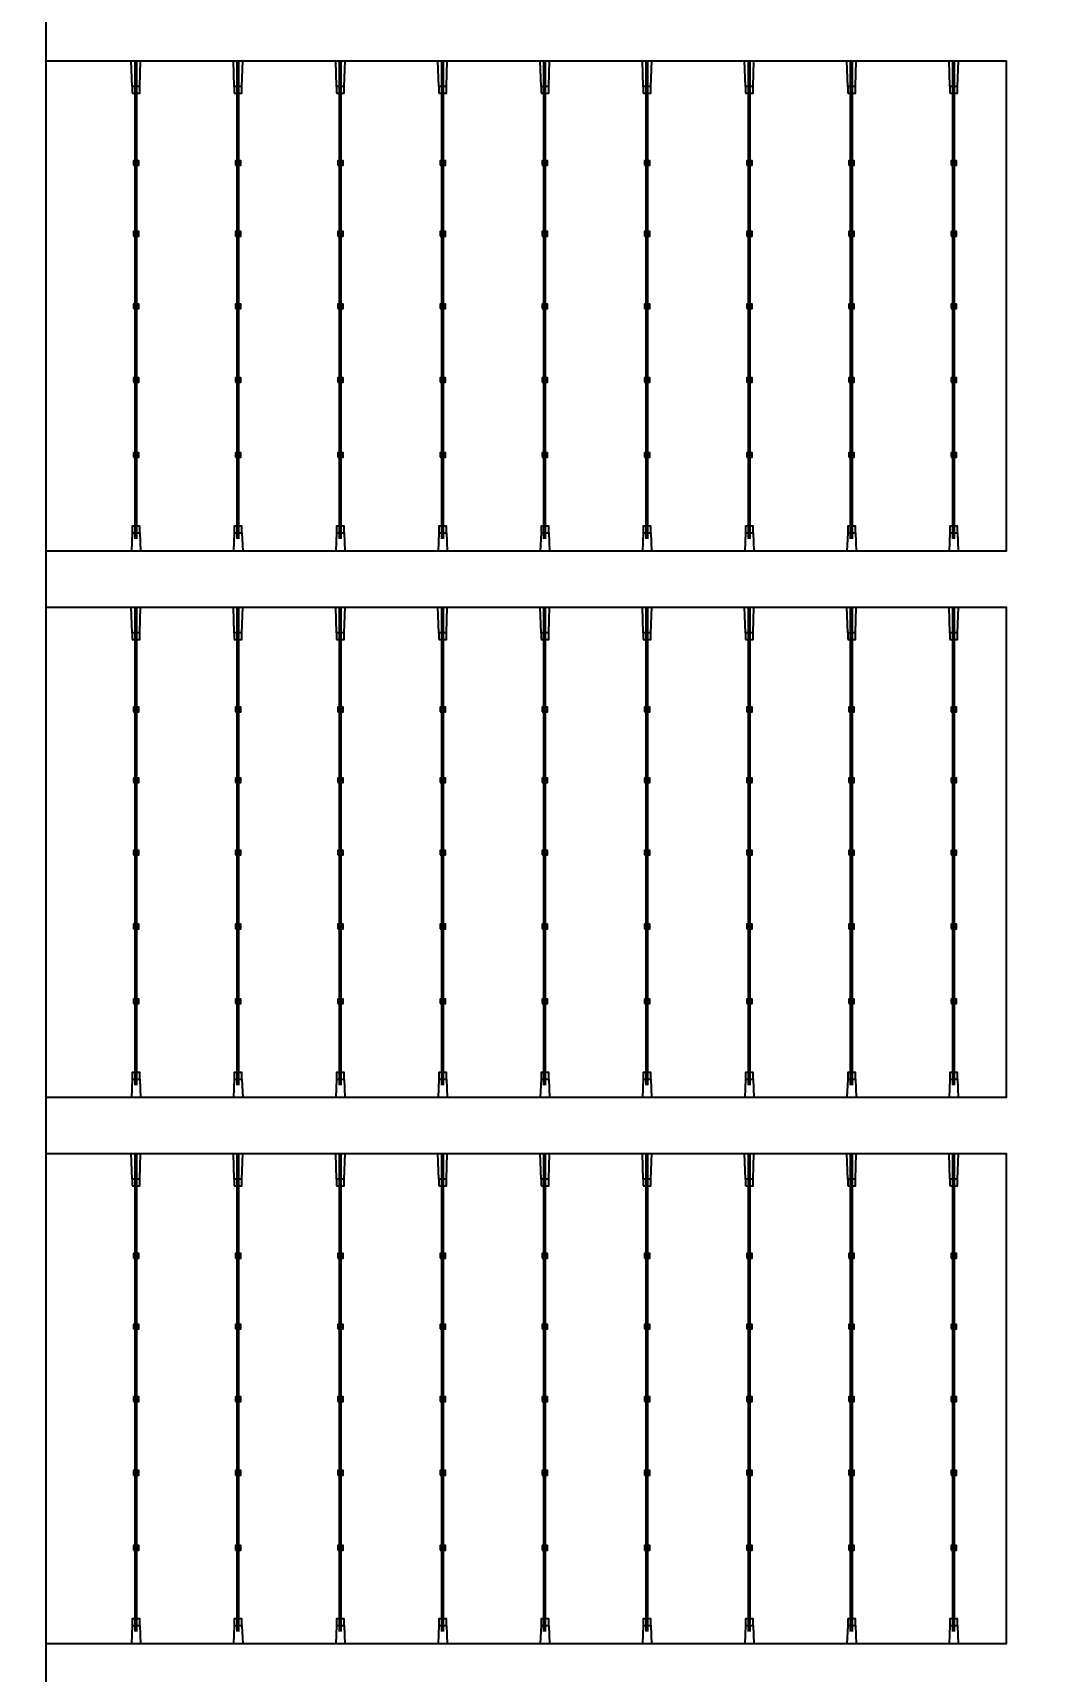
# Model space of a CAD drawing. Header units: millimetres. Extents: x 10297564 to 11610295, y -9287743 to -8409454.
# Drawn here: x 10423814 to 10426230, y -9085170 to -9081302 of the extents above; entities that cross this region are included whole.
import ezdxf

# ---------------------------------------------------------------- set-up
doc = ezdxf.new("R2010")
doc.units = ezdxf.units.MM
doc.header["$LTSCALE"] = 100
doc.layers.add('E1', color=1, linetype='Continuous')
doc.layers.add('Outline', color=5, linetype='Continuous', lineweight=25)
doc.styles.add('HL-S1', font='DotumChe.ttf')
doc.styles.add('MG', font='malgun.ttf')
doc.dimstyles.new('HL-100', dxfattribs={"dimscale": 100, "dimtxt": 3, "dimasz": 4, "dimexe": 2, "dimexo": 2, "dimgap": 1, "dimtad": 1, "dimdec": 0, "dimzin": 0, "dimlunit": 6, "dimtxsty": 'HL-S1', "dimblk": 'DOTSMALL', "dimcen": 4, "dimdle": 2, "dimclrd": 256, "dimclre": 256, "dimclrt": 4, "dimazin": 0, "dimtfac": 1, "dimtdec": 0, "dimtix": 1, "dimtmove": 2, "dimatfit": 3, "dimldrblk": 'DOTSMALL', "dimfxl": 1.5, "dimtolj": 1, "dimtzin": 0, "dimlwd": -1, "dimlwe": -1, "dimarcsym": 0})

# ---------------------------------------------------------------- blocks, each defined once
blk = doc.blocks.new('*D75')
at = {"layer": 'defpoints', "color": 0, "transparency": 16777216}
for p in [(10439230.2, -9073249.8), (10439230.2, -9073249.8), (10423426.7, -9107604.7)]:
    blk.add_point(p, dxfattribs=at)
at = {"layer": 'E1', "color": 1, "transparency": 16777216}
for p, q in [((10439593.6, -9073417), (10439593.6, -9073417)), ((10423593.8, -9107241.3), (10439063, -9073613.2)), ((10423790.1, -9107771.8), (10423790.1, -9107771.8))]:
    blk.add_line(p, q, dxfattribs=at)
for points in [[(10439002.4, -9073585.4), (10439123.6, -9073641.1), (10439230.2, -9073249.8)], [(10423533.3, -9107213.4), (10423654.4, -9107269.1), (10423426.7, -9107604.7)]]:
    blk.add_solid(points, dxfattribs=at)
at = {"layer": 'E1', "color": 7, "transparency": 16777216, "insert": (10430911.1, -9090235.3), "char_height": 500, "attachment_point": 5, "rotation": 65.2972, "style": 'MG'}
blk.add_mtext('\\A1;2711.1', dxfattribs=at)
blk = doc.blocks.new('_DotSmall')
at = {"color": 0, "linetype": 'ByBlock', "const_width": 0.5}
blk.add_lwpolyline([(-0.0625, 0, 1), (0.0625, 0, 1)], format="xyb", close=True, dxfattribs=at)

msp = doc.modelspace()

# ---------------------------------------------------------------- hatches: boundary and pattern name
at = {"true_color": 0x939598}
h = msp.add_hatch(color=252, dxfattribs=at)
h.dxf.hatch_style = 1
h.paths.add_polyline_path([(10424059.2, -9081367.8), (10424055.2, -9081367.8), (10424055.2, -9082496.2), (10424059.2, -9082496.2)])
h = msp.add_hatch(color=252, dxfattribs=at)
h.dxf.hatch_style = 1
h.paths.add_polyline_path([(10424300.5, -9081367.8), (10424296.5, -9081367.8), (10424296.5, -9082496.2), (10424300.5, -9082496.2)])
h = msp.add_hatch(color=252, dxfattribs=at)
h.dxf.hatch_style = 1
h.paths.add_polyline_path([(10424541.8, -9081367.8), (10424537.8, -9081367.8), (10424537.8, -9082496.2), (10424541.8, -9082496.2)])
h = msp.add_hatch(color=252, dxfattribs=at)
h.dxf.hatch_style = 1
h.paths.add_polyline_path([(10424783.1, -9081367.8), (10424779.1, -9081367.8), (10424779.1, -9082496.2), (10424783.1, -9082496.2)])
h = msp.add_hatch(color=252, dxfattribs=at)
h.dxf.hatch_style = 1
h.paths.add_polyline_path([(10425024.4, -9081367.8), (10425020.4, -9081367.8), (10425020.4, -9082496.2), (10425024.4, -9082496.2)])
h = msp.add_hatch(color=252, dxfattribs=at)
h.dxf.hatch_style = 1
h.paths.add_polyline_path([(10425265.7, -9081367.8), (10425261.7, -9081367.8), (10425261.7, -9082496.2), (10425265.7, -9082496.2)])
h = msp.add_hatch(color=252, dxfattribs=at)
h.dxf.hatch_style = 1
h.paths.add_polyline_path([(10425507.1, -9081367.8), (10425503, -9081367.8), (10425503, -9082496.2), (10425507.1, -9082496.2)])
h = msp.add_hatch(color=252, dxfattribs=at)
h.dxf.hatch_style = 1
h.paths.add_polyline_path([(10425748.4, -9081367.8), (10425744.3, -9081367.8), (10425744.3, -9082496.2), (10425748.4, -9082496.2)])
h = msp.add_hatch(color=252, dxfattribs=at)
h.dxf.hatch_style = 1
h.paths.add_polyline_path([(10425989.7, -9081367.8), (10425985.6, -9081367.8), (10425985.6, -9082496.2), (10425989.7, -9082496.2)])
h = msp.add_hatch(color=252, dxfattribs=at)
h.dxf.hatch_style = 1
h.paths.add_polyline_path([(10424059.2, -9082658), (10424055.2, -9082658), (10424055.2, -9083786.4), (10424059.2, -9083786.4)])
h = msp.add_hatch(color=252, dxfattribs=at)
h.dxf.hatch_style = 1
h.paths.add_polyline_path([(10424300.5, -9082658), (10424296.5, -9082658), (10424296.5, -9083786.4), (10424300.5, -9083786.4)])
h = msp.add_hatch(color=252, dxfattribs=at)
h.dxf.hatch_style = 1
h.paths.add_polyline_path([(10424541.8, -9082658), (10424537.8, -9082658), (10424537.8, -9083786.4), (10424541.8, -9083786.4)])
h = msp.add_hatch(color=252, dxfattribs=at)
h.dxf.hatch_style = 1
h.paths.add_polyline_path([(10424783.1, -9082658), (10424779.1, -9082658), (10424779.1, -9083786.4), (10424783.1, -9083786.4)])
h = msp.add_hatch(color=252, dxfattribs=at)
h.dxf.hatch_style = 1
h.paths.add_polyline_path([(10425024.4, -9082658), (10425020.4, -9082658), (10425020.4, -9083786.4), (10425024.4, -9083786.4)])
h = msp.add_hatch(color=252, dxfattribs=at)
h.dxf.hatch_style = 1
h.paths.add_polyline_path([(10425265.7, -9082658), (10425261.7, -9082658), (10425261.7, -9083786.4), (10425265.7, -9083786.4)])
h = msp.add_hatch(color=252, dxfattribs=at)
h.dxf.hatch_style = 1
h.paths.add_polyline_path([(10425507.1, -9082658), (10425503, -9082658), (10425503, -9083786.4), (10425507.1, -9083786.4)])
h = msp.add_hatch(color=252, dxfattribs=at)
h.dxf.hatch_style = 1
h.paths.add_polyline_path([(10425748.4, -9082658), (10425744.3, -9082658), (10425744.3, -9083786.4), (10425748.4, -9083786.4)])
h = msp.add_hatch(color=252, dxfattribs=at)
h.dxf.hatch_style = 1
h.paths.add_polyline_path([(10425989.7, -9082658), (10425985.6, -9082658), (10425985.6, -9083786.4), (10425989.7, -9083786.4)])
h = msp.add_hatch(color=252, dxfattribs=at)
h.dxf.hatch_style = 1
h.paths.add_polyline_path([(10424059.2, -9083948.2), (10424055.2, -9083948.2), (10424055.2, -9085076.7), (10424059.2, -9085076.7)])
h = msp.add_hatch(color=252, dxfattribs=at)
h.dxf.hatch_style = 1
h.paths.add_polyline_path([(10424300.5, -9083948.2), (10424296.5, -9083948.2), (10424296.5, -9085076.7), (10424300.5, -9085076.7)])
h = msp.add_hatch(color=252, dxfattribs=at)
h.dxf.hatch_style = 1
h.paths.add_polyline_path([(10424541.8, -9083948.2), (10424537.8, -9083948.2), (10424537.8, -9085076.7), (10424541.8, -9085076.7)])
h = msp.add_hatch(color=252, dxfattribs=at)
h.dxf.hatch_style = 1
h.paths.add_polyline_path([(10424783.1, -9083948.2), (10424779.1, -9083948.2), (10424779.1, -9085076.7), (10424783.1, -9085076.7)])
h = msp.add_hatch(color=252, dxfattribs=at)
h.dxf.hatch_style = 1
h.paths.add_polyline_path([(10425024.4, -9083948.2), (10425020.4, -9083948.2), (10425020.4, -9085076.7), (10425024.4, -9085076.7)])
h = msp.add_hatch(color=252, dxfattribs=at)
h.dxf.hatch_style = 1
h.paths.add_polyline_path([(10425265.7, -9083948.2), (10425261.7, -9083948.2), (10425261.7, -9085076.7), (10425265.7, -9085076.7)])
h = msp.add_hatch(color=252, dxfattribs=at)
h.dxf.hatch_style = 1
h.paths.add_polyline_path([(10425507.1, -9083948.2), (10425503, -9083948.2), (10425503, -9085076.7), (10425507.1, -9085076.7)])
h = msp.add_hatch(color=252, dxfattribs=at)
h.dxf.hatch_style = 1
h.paths.add_polyline_path([(10425748.4, -9083948.2), (10425744.3, -9083948.2), (10425744.3, -9085076.7), (10425748.4, -9085076.7)])
h = msp.add_hatch(color=252, dxfattribs=at)
h.dxf.hatch_style = 1
h.paths.add_polyline_path([(10425989.7, -9083948.2), (10425985.6, -9083948.2), (10425985.6, -9085076.7), (10425989.7, -9085076.7)])

# ---------------------------------------------------------------- linework, layer by layer
for p, q in [((10423845.1, -9106731.9), (10423845.1, -9074108.7)), ((10424048.1, -9081428), (10424046.2, -9081367.8)), ((10424055.2, -9082496.2), (10424055.2, -9081367.8)), ((10424059.2, -9082496.2), (10424059.2, -9081367.8)), ((10424066.3, -9081428), (10424068.2, -9081367.8)), ((10424289.4, -9081428), (10424287.5, -9081367.8)), ((10424296.5, -9082496.2), (10424296.5, -9081367.8)), ((10424300.5, -9082496.2), (10424300.5, -9081367.8)), ((10424307.6, -9081428), (10424309.5, -9081367.8)), ((10424530.7, -9081428), (10424528.8, -9081367.8)), ((10424537.8, -9082496.2), (10424537.8, -9081367.8)), ((10424541.8, -9082496.2), (10424541.8, -9081367.8)), ((10424548.9, -9081428), (10424550.8, -9081367.8)), ((10424772, -9081428), (10424770.1, -9081367.8)), ((10424779.1, -9082496.2), (10424779.1, -9081367.8)), ((10424783.1, -9082496.2), (10424783.1, -9081367.8)), ((10424790.2, -9081428), (10424792.1, -9081367.8)), ((10425013.4, -9081428), (10425011.4, -9081367.8)), ((10425020.4, -9082496.2), (10425020.4, -9081367.8)), ((10425024.4, -9082496.2), (10425024.4, -9081367.8)), ((10425031.5, -9081428), (10425033.4, -9081367.8)), ((10425254.7, -9081428), (10425252.7, -9081367.8)), ((10425261.7, -9082496.2), (10425261.7, -9081367.8)), ((10425265.7, -9082496.2), (10425265.7, -9081367.8)), ((10425272.8, -9081428), (10425274.8, -9081367.8)), ((10425496, -9081428), (10425494, -9081367.8)), ((10425503, -9082496.2), (10425503, -9081367.8)), ((10425507.1, -9082496.2), (10425507.1, -9081367.8)), ((10425514.1, -9081428), (10425516.1, -9081367.8)), ((10425737.3, -9081428), (10425735.3, -9081367.8)), ((10425744.3, -9082496.2), (10425744.3, -9081367.8)), ((10425748.4, -9082496.2), (10425748.4, -9081367.8)), ((10425755.4, -9081428), (10425757.4, -9081367.8)), ((10425978.6, -9081428), (10425976.6, -9081367.8)), ((10425985.6, -9082496.2), (10425985.6, -9081367.8)), ((10425989.7, -9082496.2), (10425989.7, -9081367.8)), ((10425996.7, -9081428), (10425998.7, -9081367.8)), ((10424056.8, -9081428.7), (10424056.8, -9081771)), ((10424057.6, -9081428.7), (10424057.6, -9081771)), ((10424298.1, -9081428.7), (10424298.1, -9081942.3)), ((10424298.9, -9081428.7), (10424298.9, -9081942.3)), ((10424539.4, -9081428.7), (10424539.4, -9081942.3)), ((10424540.2, -9081428.7), (10424540.2, -9081942.3)), ((10424780.7, -9081428.7), (10424780.7, -9081942.3)), ((10424781.5, -9081428.7), (10424781.5, -9081942.3)), ((10425022, -9081428.7), (10425022, -9081942.3)), ((10425022.8, -9081428.7), (10425022.8, -9081942.3)), ((10425263.3, -9081428.7), (10425263.3, -9081942.3)), ((10425264.1, -9081428.7), (10425264.1, -9081942.3)), ((10425504.6, -9081428.7), (10425504.6, -9081942.3)), ((10425505.5, -9081428.7), (10425505.5, -9081942.3)), ((10425745.9, -9081428.7), (10425745.9, -9081942.3)), ((10425746.8, -9081428.7), (10425746.8, -9081942.3)), ((10425987.2, -9081428.7), (10425987.2, -9081942.3)), ((10425988.1, -9081428.7), (10425988.1, -9081942.3)), ((10424056.8, -9081781.5), (10424056.8, -9081942.3)), ((10424057.6, -9081781.5), (10424057.6, -9081942.3)), ((10424056.8, -9081952.8), (10424056.8, -9082293.3)), ((10424057.6, -9081952.8), (10424057.6, -9082293.3)), ((10424298.1, -9081952.8), (10424298.1, -9082293.3)), ((10424298.9, -9081952.8), (10424298.9, -9082293.3)), ((10424539.4, -9081952.8), (10424539.4, -9082293.3)), ((10424540.2, -9081952.8), (10424540.2, -9082293.3)), ((10424780.7, -9081952.8), (10424780.7, -9082293.3)), ((10424781.5, -9081952.8), (10424781.5, -9082293.3)), ((10425022, -9081952.8), (10425022, -9082293.3)), ((10425022.8, -9081952.8), (10425022.8, -9082293.3)), ((10425263.3, -9081952.8), (10425263.3, -9082293.3)), ((10425264.1, -9081952.8), (10425264.1, -9082293.3)), ((10425504.6, -9081952.8), (10425504.6, -9082293.3)), ((10425505.5, -9081952.8), (10425505.5, -9082293.3)), ((10425745.9, -9081952.8), (10425745.9, -9082293.3)), ((10425746.8, -9081952.8), (10425746.8, -9082293.3)), ((10425987.2, -9081952.8), (10425987.2, -9082293.3)), ((10425988.1, -9081952.8), (10425988.1, -9082293.3)), ((10424056.8, -9082303.7), (10424056.8, -9082466.2)), ((10424057.6, -9082303.7), (10424057.6, -9082466.2)), ((10424298.1, -9082303.7), (10424298.1, -9082466.2)), ((10424298.9, -9082303.7), (10424298.9, -9082466.2)), ((10424539.4, -9082303.7), (10424539.4, -9082466.2)), ((10424540.2, -9082303.7), (10424540.2, -9082466.2)), ((10424780.7, -9082303.7), (10424780.7, -9082466.2)), ((10424781.5, -9082303.7), (10424781.5, -9082466.2)), ((10425022, -9082303.7), (10425022, -9082466.2)), ((10425022.8, -9082303.7), (10425022.8, -9082466.2)), ((10425263.3, -9082303.7), (10425263.3, -9082466.2)), ((10425264.1, -9082303.7), (10425264.1, -9082466.2)), ((10425504.6, -9082303.7), (10425504.6, -9082466.2)), ((10425505.5, -9082303.7), (10425505.5, -9082466.2)), ((10425745.9, -9082303.7), (10425745.9, -9082466.2)), ((10425746.8, -9082303.7), (10425746.8, -9082466.2)), ((10425987.2, -9082303.7), (10425987.2, -9082466.2)), ((10425988.1, -9082303.7), (10425988.1, -9082466.2)), ((10424048.1, -9082482.3), (10424046.4, -9082525.5)), ((10424066.3, -9082482.3), (10424067.9, -9082525.5)), ((10424289.4, -9082482.3), (10424287.7, -9082525.5)), ((10424307.6, -9082482.3), (10424309.3, -9082525.5)), ((10424530.7, -9082482.3), (10424529.1, -9082525.5)), ((10424548.9, -9082482.3), (10424550.6, -9082525.5)), ((10424772, -9082482.3), (10424770.4, -9082525.5)), ((10424790.2, -9082482.3), (10424791.9, -9082525.5)), ((10425013.4, -9082482.3), (10425011.7, -9082525.5)), ((10425031.5, -9082482.3), (10425033.2, -9082525.5)), ((10425254.7, -9082482.3), (10425253, -9082525.5)), ((10425272.8, -9082482.3), (10425274.5, -9082525.5)), ((10425496, -9082482.3), (10425494.3, -9082525.5)), ((10425514.1, -9082482.3), (10425515.8, -9082525.5)), ((10425737.3, -9082482.3), (10425735.6, -9082525.5)), ((10425755.4, -9082482.3), (10425757.1, -9082525.5)), ((10425978.6, -9082482.3), (10425976.9, -9082525.5)), ((10425996.7, -9082482.3), (10425998.4, -9082525.5)), ((10424048.1, -9082718.3), (10424046.2, -9082658)), ((10424055.2, -9083786.4), (10424055.2, -9082658)), ((10424059.2, -9083786.4), (10424059.2, -9082658)), ((10424066.3, -9082718.3), (10424068.2, -9082658)), ((10424289.4, -9082718.3), (10424287.5, -9082658)), ((10424296.5, -9083786.4), (10424296.5, -9082658)), ((10424300.5, -9083786.4), (10424300.5, -9082658)), ((10424307.6, -9082718.3), (10424309.5, -9082658)), ((10424530.7, -9082718.3), (10424528.8, -9082658)), ((10424537.8, -9083786.4), (10424537.8, -9082658)), ((10424541.8, -9083786.4), (10424541.8, -9082658)), ((10424548.9, -9082718.3), (10424550.8, -9082658)), ((10424772, -9082718.3), (10424770.1, -9082658)), ((10424779.1, -9083786.4), (10424779.1, -9082658)), ((10424783.1, -9083786.4), (10424783.1, -9082658)), ((10424790.2, -9082718.3), (10424792.1, -9082658)), ((10425013.4, -9082718.3), (10425011.4, -9082658)), ((10425020.4, -9083786.4), (10425020.4, -9082658)), ((10425024.4, -9083786.4), (10425024.4, -9082658)), ((10425031.5, -9082718.3), (10425033.4, -9082658)), ((10425254.7, -9082718.3), (10425252.7, -9082658)), ((10425261.7, -9083786.4), (10425261.7, -9082658)), ((10425265.7, -9083786.4), (10425265.7, -9082658)), ((10425272.8, -9082718.3), (10425274.8, -9082658)), ((10425496, -9082718.3), (10425494, -9082658)), ((10425503, -9083786.4), (10425503, -9082658)), ((10425507.1, -9083786.4), (10425507.1, -9082658)), ((10425514.1, -9082718.3), (10425516.1, -9082658)), ((10425737.3, -9082718.3), (10425735.3, -9082658)), ((10425744.3, -9083786.4), (10425744.3, -9082658)), ((10425748.4, -9083786.4), (10425748.4, -9082658)), ((10425755.4, -9082718.3), (10425757.4, -9082658)), ((10425978.6, -9082718.3), (10425976.6, -9082658)), ((10425985.6, -9083786.4), (10425985.6, -9082658)), ((10425989.7, -9083786.4), (10425989.7, -9082658)), ((10425996.7, -9082718.3), (10425998.7, -9082658)), ((10424056.8, -9082719), (10424056.8, -9083061.3)), ((10424057.6, -9082719), (10424057.6, -9083061.3)), ((10424298.1, -9082719), (10424298.1, -9083232.5)), ((10424298.9, -9082719), (10424298.9, -9083232.5)), ((10424539.4, -9082719), (10424539.4, -9083232.5)), ((10424540.2, -9082719), (10424540.2, -9083232.5)), ((10424780.7, -9082719), (10424780.7, -9083232.5)), ((10424781.5, -9082719), (10424781.5, -9083232.5)), ((10425022, -9082719), (10425022, -9083232.5)), ((10425022.8, -9082719), (10425022.8, -9083232.5)), ((10425263.3, -9082719), (10425263.3, -9083232.5)), ((10425264.1, -9082719), (10425264.1, -9083232.5)), ((10425504.6, -9082719), (10425504.6, -9083232.5)), ((10425505.5, -9082719), (10425505.5, -9083232.5)), ((10425745.9, -9082719), (10425745.9, -9083232.5)), ((10425746.8, -9082719), (10425746.8, -9083232.5)), ((10425987.2, -9082719), (10425987.2, -9083232.5)), ((10425988.1, -9082719), (10425988.1, -9083232.5)), ((10424056.8, -9083071.7), (10424056.8, -9083232.5)), ((10424057.6, -9083071.7), (10424057.6, -9083232.5)), ((10424056.8, -9083243), (10424056.8, -9083583.5)), ((10424057.6, -9083243), (10424057.6, -9083583.5)), ((10424298.1, -9083243), (10424298.1, -9083583.5)), ((10424298.9, -9083243), (10424298.9, -9083583.5)), ((10424539.4, -9083243), (10424539.4, -9083583.5)), ((10424540.2, -9083243), (10424540.2, -9083583.5)), ((10424780.7, -9083243), (10424780.7, -9083583.5)), ((10424781.5, -9083243), (10424781.5, -9083583.5)), ((10425022, -9083243), (10425022, -9083583.5)), ((10425022.8, -9083243), (10425022.8, -9083583.5)), ((10425263.3, -9083243), (10425263.3, -9083583.5)), ((10425264.1, -9083243), (10425264.1, -9083583.5)), ((10425504.6, -9083243), (10425504.6, -9083583.5)), ((10425505.5, -9083243), (10425505.5, -9083583.5)), ((10425745.9, -9083243), (10425745.9, -9083583.5)), ((10425746.8, -9083243), (10425746.8, -9083583.5)), ((10425987.2, -9083243), (10425987.2, -9083583.5)), ((10425988.1, -9083243), (10425988.1, -9083583.5)), ((10424056.8, -9083594), (10424056.8, -9083756.4)), ((10424057.6, -9083594), (10424057.6, -9083756.4)), ((10424298.1, -9083594), (10424298.1, -9083756.4)), ((10424298.9, -9083594), (10424298.9, -9083756.4)), ((10424539.4, -9083594), (10424539.4, -9083756.4)), ((10424540.2, -9083594), (10424540.2, -9083756.4)), ((10424780.7, -9083594), (10424780.7, -9083756.4)), ((10424781.5, -9083594), (10424781.5, -9083756.4)), ((10425022, -9083594), (10425022, -9083756.4)), ((10425022.8, -9083594), (10425022.8, -9083756.4)), ((10425263.3, -9083594), (10425263.3, -9083756.4)), ((10425264.1, -9083594), (10425264.1, -9083756.4)), ((10425504.6, -9083594), (10425504.6, -9083756.4)), ((10425505.5, -9083594), (10425505.5, -9083756.4)), ((10425745.9, -9083594), (10425745.9, -9083756.4)), ((10425746.8, -9083594), (10425746.8, -9083756.4)), ((10425987.2, -9083594), (10425987.2, -9083756.4)), ((10425988.1, -9083594), (10425988.1, -9083756.4)), ((10424048.1, -9083772.5), (10424046.4, -9083815.7)), ((10424066.3, -9083772.5), (10424067.9, -9083815.7)), ((10424289.4, -9083772.5), (10424287.7, -9083815.7)), ((10424307.6, -9083772.5), (10424309.3, -9083815.7)), ((10424530.7, -9083772.5), (10424529.1, -9083815.7)), ((10424548.9, -9083772.5), (10424550.6, -9083815.7)), ((10424772, -9083772.5), (10424770.4, -9083815.7)), ((10424790.2, -9083772.5), (10424791.9, -9083815.7)), ((10425013.4, -9083772.5), (10425011.7, -9083815.7)), ((10425031.5, -9083772.5), (10425033.2, -9083815.7)), ((10425254.7, -9083772.5), (10425253, -9083815.7)), ((10425272.8, -9083772.5), (10425274.5, -9083815.7)), ((10425496, -9083772.5), (10425494.3, -9083815.7)), ((10425514.1, -9083772.5), (10425515.8, -9083815.7)), ((10425737.3, -9083772.5), (10425735.6, -9083815.7)), ((10425755.4, -9083772.5), (10425757.1, -9083815.7)), ((10425978.6, -9083772.5), (10425976.9, -9083815.7)), ((10425996.7, -9083772.5), (10425998.4, -9083815.7)), ((10424048.1, -9084008.5), (10424046.2, -9083948.2)), ((10424055.2, -9085076.7), (10424055.2, -9083948.2)), ((10424059.2, -9085076.7), (10424059.2, -9083948.2)), ((10424066.3, -9084008.5), (10424068.2, -9083948.2)), ((10424289.4, -9084008.5), (10424287.5, -9083948.2)), ((10424296.5, -9085076.7), (10424296.5, -9083948.2)), ((10424300.5, -9085076.7), (10424300.5, -9083948.2)), ((10424307.6, -9084008.5), (10424309.5, -9083948.2)), ((10424530.7, -9084008.5), (10424528.8, -9083948.2)), ((10424537.8, -9085076.7), (10424537.8, -9083948.2)), ((10424541.8, -9085076.7), (10424541.8, -9083948.2)), ((10424548.9, -9084008.5), (10424550.8, -9083948.2)), ((10424772, -9084008.5), (10424770.1, -9083948.2)), ((10424779.1, -9085076.7), (10424779.1, -9083948.2)), ((10424783.1, -9085076.7), (10424783.1, -9083948.2)), ((10424790.2, -9084008.5), (10424792.1, -9083948.2)), ((10425013.4, -9084008.5), (10425011.4, -9083948.2)), ((10425020.4, -9085076.7), (10425020.4, -9083948.2)), ((10425024.4, -9085076.7), (10425024.4, -9083948.2)), ((10425031.5, -9084008.5), (10425033.4, -9083948.2)), ((10425254.7, -9084008.5), (10425252.7, -9083948.2)), ((10425261.7, -9085076.7), (10425261.7, -9083948.2)), ((10425265.7, -9085076.7), (10425265.7, -9083948.2)), ((10425272.8, -9084008.5), (10425274.8, -9083948.2)), ((10425496, -9084008.5), (10425494, -9083948.2)), ((10425503, -9085076.7), (10425503, -9083948.2)), ((10425507.1, -9085076.7), (10425507.1, -9083948.2)), ((10425514.1, -9084008.5), (10425516.1, -9083948.2)), ((10425737.3, -9084008.5), (10425735.3, -9083948.2)), ((10425744.3, -9085076.7), (10425744.3, -9083948.2)), ((10425748.4, -9085076.7), (10425748.4, -9083948.2)), ((10425755.4, -9084008.5), (10425757.4, -9083948.2)), ((10425978.6, -9084008.5), (10425976.6, -9083948.2)), ((10425985.6, -9085076.7), (10425985.6, -9083948.2)), ((10425989.7, -9085076.7), (10425989.7, -9083948.2)), ((10425996.7, -9084008.5), (10425998.7, -9083948.2)), ((10424056.8, -9084009.2), (10424056.8, -9084351.5)), ((10424057.6, -9084009.2), (10424057.6, -9084351.5)), ((10424298.1, -9084009.2), (10424298.1, -9084522.8)), ((10424298.9, -9084009.2), (10424298.9, -9084522.8)), ((10424539.4, -9084009.2), (10424539.4, -9084522.8)), ((10424540.2, -9084009.2), (10424540.2, -9084522.8)), ((10424780.7, -9084009.2), (10424780.7, -9084522.8)), ((10424781.5, -9084009.2), (10424781.5, -9084522.8)), ((10425022, -9084009.2), (10425022, -9084522.8)), ((10425022.8, -9084009.2), (10425022.8, -9084522.8)), ((10425263.3, -9084009.2), (10425263.3, -9084522.8)), ((10425264.1, -9084009.2), (10425264.1, -9084522.8)), ((10425504.6, -9084009.2), (10425504.6, -9084522.8)), ((10425505.5, -9084009.2), (10425505.5, -9084522.8)), ((10425745.9, -9084009.2), (10425745.9, -9084522.8)), ((10425746.8, -9084009.2), (10425746.8, -9084522.8)), ((10425987.2, -9084009.2), (10425987.2, -9084522.8)), ((10425988.1, -9084009.2), (10425988.1, -9084522.8)), ((10424056.8, -9084361.9), (10424056.8, -9084522.8)), ((10424057.6, -9084361.9), (10424057.6, -9084522.8)), ((10424056.8, -9084533.2), (10424056.8, -9084873.7)), ((10424057.6, -9084533.2), (10424057.6, -9084873.7)), ((10424298.1, -9084533.2), (10424298.1, -9084873.7)), ((10424298.9, -9084533.2), (10424298.9, -9084873.7)), ((10424539.4, -9084533.2), (10424539.4, -9084873.7)), ((10424540.2, -9084533.2), (10424540.2, -9084873.7)), ((10424780.7, -9084533.2), (10424780.7, -9084873.7)), ((10424781.5, -9084533.2), (10424781.5, -9084873.7)), ((10425022, -9084533.2), (10425022, -9084873.7)), ((10425022.8, -9084533.2), (10425022.8, -9084873.7)), ((10425263.3, -9084533.2), (10425263.3, -9084873.7)), ((10425264.1, -9084533.2), (10425264.1, -9084873.7)), ((10425504.6, -9084533.2), (10425504.6, -9084873.7)), ((10425505.5, -9084533.2), (10425505.5, -9084873.7)), ((10425745.9, -9084533.2), (10425745.9, -9084873.7)), ((10425746.8, -9084533.2), (10425746.8, -9084873.7)), ((10425987.2, -9084533.2), (10425987.2, -9084873.7)), ((10425988.1, -9084533.2), (10425988.1, -9084873.7)), ((10424056.8, -9084884.2), (10424056.8, -9085046.7)), ((10424057.6, -9084884.2), (10424057.6, -9085046.7)), ((10424298.1, -9084884.2), (10424298.1, -9085046.7)), ((10424298.9, -9084884.2), (10424298.9, -9085046.7)), ((10424539.4, -9084884.2), (10424539.4, -9085046.7)), ((10424540.2, -9084884.2), (10424540.2, -9085046.7)), ((10424780.7, -9084884.2), (10424780.7, -9085046.7)), ((10424781.5, -9084884.2), (10424781.5, -9085046.7)), ((10425022, -9084884.2), (10425022, -9085046.7)), ((10425022.8, -9084884.2), (10425022.8, -9085046.7)), ((10425263.3, -9084884.2), (10425263.3, -9085046.7)), ((10425264.1, -9084884.2), (10425264.1, -9085046.7)), ((10425504.6, -9084884.2), (10425504.6, -9085046.7)), ((10425505.5, -9084884.2), (10425505.5, -9085046.7)), ((10425745.9, -9084884.2), (10425745.9, -9085046.7)), ((10425746.8, -9084884.2), (10425746.8, -9085046.7)), ((10425987.2, -9084884.2), (10425987.2, -9085046.7)), ((10425988.1, -9084884.2), (10425988.1, -9085046.7)), ((10424048.1, -9085062.7), (10424046.4, -9085105.9)), ((10424066.3, -9085062.7), (10424067.9, -9085105.9)), ((10424289.4, -9085062.7), (10424287.7, -9085105.9)), ((10424307.6, -9085062.7), (10424309.3, -9085105.9)), ((10424530.7, -9085062.7), (10424529.1, -9085105.9)), ((10424548.9, -9085062.7), (10424550.6, -9085105.9)), ((10424772, -9085062.7), (10424770.4, -9085105.9)), ((10424790.2, -9085062.7), (10424791.9, -9085105.9)), ((10425013.4, -9085062.7), (10425011.7, -9085105.9)), ((10425031.5, -9085062.7), (10425033.2, -9085105.9)), ((10425254.7, -9085062.7), (10425253, -9085105.9)), ((10425272.8, -9085062.7), (10425274.5, -9085105.9)), ((10425496, -9085062.7), (10425494.3, -9085105.9)), ((10425514.1, -9085062.7), (10425515.8, -9085105.9)), ((10425737.3, -9085062.7), (10425735.6, -9085105.9)), ((10425755.4, -9085062.7), (10425757.1, -9085105.9)), ((10425978.6, -9085062.7), (10425976.9, -9085105.9)), ((10425996.7, -9085062.7), (10425998.4, -9085105.9))]:
    msp.add_line(p, q)
at = {"color": 4}
for points in [[(10424048.1, -9081444.1), (10424066.3, -9081444.1), (10424066.3, -9081428), (10424048.1, -9081428)], [(10424289.4, -9081444.1), (10424307.6, -9081444.1), (10424307.6, -9081428), (10424289.4, -9081428)], [(10424530.7, -9081444.1), (10424548.9, -9081444.1), (10424548.9, -9081428), (10424530.7, -9081428)], [(10424772, -9081444.1), (10424790.2, -9081444.1), (10424790.2, -9081428), (10424772, -9081428)], [(10425013.4, -9081444.1), (10425031.5, -9081444.1), (10425031.5, -9081428), (10425013.4, -9081428)], [(10425254.7, -9081444.1), (10425272.8, -9081444.1), (10425272.8, -9081428), (10425254.7, -9081428)], [(10425496, -9081444.1), (10425514.1, -9081444.1), (10425514.1, -9081428), (10425496, -9081428)], [(10425737.3, -9081444.1), (10425755.4, -9081444.1), (10425755.4, -9081428), (10425737.3, -9081428)], [(10425978.6, -9081444.1), (10425996.7, -9081444.1), (10425996.7, -9081428), (10425978.6, -9081428)], [(10424051.3, -9081614.4), (10424063.8, -9081614.4), (10424063.8, -9081603.9), (10424051.3, -9081603.9)], [(10424292.6, -9081614.4), (10424305.1, -9081614.4), (10424305.1, -9081603.9), (10424292.6, -9081603.9)], [(10424533.9, -9081614.4), (10424546.4, -9081614.4), (10424546.4, -9081603.9), (10424533.9, -9081603.9)], [(10424775.2, -9081614.4), (10424787.7, -9081614.4), (10424787.7, -9081603.9), (10424775.2, -9081603.9)], [(10425016.5, -9081614.4), (10425029, -9081614.4), (10425029, -9081603.9), (10425016.5, -9081603.9)], [(10425257.8, -9081614.4), (10425270.4, -9081614.4), (10425270.4, -9081603.9), (10425257.8, -9081603.9)], [(10425499.1, -9081614.4), (10425511.7, -9081614.4), (10425511.7, -9081603.9), (10425499.1, -9081603.9)], [(10425740.4, -9081614.4), (10425753, -9081614.4), (10425753, -9081603.9), (10425740.4, -9081603.9)], [(10425981.7, -9081614.4), (10425994.3, -9081614.4), (10425994.3, -9081603.9), (10425981.7, -9081603.9)], [(10424051.3, -9081781.5), (10424063.8, -9081781.5), (10424063.8, -9081771), (10424051.3, -9081771)], [(10424292.6, -9081781.5), (10424305.1, -9081781.5), (10424305.1, -9081771), (10424292.6, -9081771)], [(10424533.9, -9081781.5), (10424546.4, -9081781.5), (10424546.4, -9081771), (10424533.9, -9081771)], [(10424775.2, -9081781.5), (10424787.7, -9081781.5), (10424787.7, -9081771), (10424775.2, -9081771)], [(10425016.5, -9081781.5), (10425029, -9081781.5), (10425029, -9081771), (10425016.5, -9081771)], [(10425257.8, -9081781.5), (10425270.4, -9081781.5), (10425270.4, -9081771), (10425257.8, -9081771)], [(10425499.1, -9081781.5), (10425511.7, -9081781.5), (10425511.7, -9081771), (10425499.1, -9081771)], [(10425740.4, -9081781.5), (10425753, -9081781.5), (10425753, -9081771), (10425740.4, -9081771)], [(10425981.7, -9081781.5), (10425994.3, -9081781.5), (10425994.3, -9081771), (10425981.7, -9081771)], [(10424051.3, -9081952.8), (10424063.8, -9081952.8), (10424063.8, -9081942.3), (10424051.3, -9081942.3)], [(10424292.6, -9081952.8), (10424305.1, -9081952.8), (10424305.1, -9081942.3), (10424292.6, -9081942.3)], [(10424533.9, -9081952.8), (10424546.4, -9081952.8), (10424546.4, -9081942.3), (10424533.9, -9081942.3)], [(10424775.2, -9081952.8), (10424787.7, -9081952.8), (10424787.7, -9081942.3), (10424775.2, -9081942.3)], [(10425016.5, -9081952.8), (10425029, -9081952.8), (10425029, -9081942.3), (10425016.5, -9081942.3)], [(10425257.8, -9081952.8), (10425270.4, -9081952.8), (10425270.4, -9081942.3), (10425257.8, -9081942.3)], [(10425499.1, -9081952.8), (10425511.7, -9081952.8), (10425511.7, -9081942.3), (10425499.1, -9081942.3)], [(10425740.4, -9081952.8), (10425753, -9081952.8), (10425753, -9081942.3), (10425740.4, -9081942.3)], [(10425981.7, -9081952.8), (10425994.3, -9081952.8), (10425994.3, -9081942.3), (10425981.7, -9081942.3)], [(10424051.3, -9082126.9), (10424063.8, -9082126.9), (10424063.8, -9082116.4), (10424051.3, -9082116.4)], [(10424292.6, -9082126.9), (10424305.1, -9082126.9), (10424305.1, -9082116.4), (10424292.6, -9082116.4)], [(10424533.9, -9082126.9), (10424546.4, -9082126.9), (10424546.4, -9082116.4), (10424533.9, -9082116.4)], [(10424775.2, -9082126.9), (10424787.7, -9082126.9), (10424787.7, -9082116.4), (10424775.2, -9082116.4)], [(10425016.5, -9082126.9), (10425029, -9082126.9), (10425029, -9082116.4), (10425016.5, -9082116.4)], [(10425257.8, -9082126.9), (10425270.4, -9082126.9), (10425270.4, -9082116.4), (10425257.8, -9082116.4)], [(10425499.1, -9082126.9), (10425511.7, -9082126.9), (10425511.7, -9082116.4), (10425499.1, -9082116.4)], [(10425740.4, -9082126.9), (10425753, -9082126.9), (10425753, -9082116.4), (10425740.4, -9082116.4)], [(10425981.7, -9082126.9), (10425994.3, -9082126.9), (10425994.3, -9082116.4), (10425981.7, -9082116.4)], [(10424051.3, -9082303.7), (10424063.8, -9082303.7), (10424063.8, -9082293.3), (10424051.3, -9082293.3)], [(10424292.6, -9082303.7), (10424305.1, -9082303.7), (10424305.1, -9082293.3), (10424292.6, -9082293.3)], [(10424533.9, -9082303.7), (10424546.4, -9082303.7), (10424546.4, -9082293.3), (10424533.9, -9082293.3)], [(10424775.2, -9082303.7), (10424787.7, -9082303.7), (10424787.7, -9082293.3), (10424775.2, -9082293.3)], [(10425016.5, -9082303.7), (10425029, -9082303.7), (10425029, -9082293.3), (10425016.5, -9082293.3)], [(10425257.8, -9082303.7), (10425270.4, -9082303.7), (10425270.4, -9082293.3), (10425257.8, -9082293.3)], [(10425499.1, -9082303.7), (10425511.7, -9082303.7), (10425511.7, -9082293.3), (10425499.1, -9082293.3)], [(10425740.4, -9082303.7), (10425753, -9082303.7), (10425753, -9082293.3), (10425740.4, -9082293.3)], [(10425981.7, -9082303.7), (10425994.3, -9082303.7), (10425994.3, -9082293.3), (10425981.7, -9082293.3)], [(10424048.1, -9082482.3), (10424066.3, -9082482.3), (10424066.3, -9082466.2), (10424048.1, -9082466.2)], [(10424289.4, -9082482.3), (10424307.6, -9082482.3), (10424307.6, -9082466.2), (10424289.4, -9082466.2)], [(10424530.7, -9082482.3), (10424548.9, -9082482.3), (10424548.9, -9082466.2), (10424530.7, -9082466.2)], [(10424772, -9082482.3), (10424790.2, -9082482.3), (10424790.2, -9082466.2), (10424772, -9082466.2)], [(10425013.4, -9082482.3), (10425031.5, -9082482.3), (10425031.5, -9082466.2), (10425013.4, -9082466.2)], [(10425254.7, -9082482.3), (10425272.8, -9082482.3), (10425272.8, -9082466.2), (10425254.7, -9082466.2)], [(10425496, -9082482.3), (10425514.1, -9082482.3), (10425514.1, -9082466.2), (10425496, -9082466.2)], [(10425737.3, -9082482.3), (10425755.4, -9082482.3), (10425755.4, -9082466.2), (10425737.3, -9082466.2)], [(10425978.6, -9082482.3), (10425996.7, -9082482.3), (10425996.7, -9082466.2), (10425978.6, -9082466.2)], [(10424048.1, -9082734.3), (10424066.3, -9082734.3), (10424066.3, -9082718.3), (10424048.1, -9082718.3)], [(10424289.4, -9082734.3), (10424307.6, -9082734.3), (10424307.6, -9082718.3), (10424289.4, -9082718.3)], [(10424530.7, -9082734.3), (10424548.9, -9082734.3), (10424548.9, -9082718.3), (10424530.7, -9082718.3)], [(10424772, -9082734.3), (10424790.2, -9082734.3), (10424790.2, -9082718.3), (10424772, -9082718.3)], [(10425013.4, -9082734.3), (10425031.5, -9082734.3), (10425031.5, -9082718.3), (10425013.4, -9082718.3)], [(10425254.7, -9082734.3), (10425272.8, -9082734.3), (10425272.8, -9082718.3), (10425254.7, -9082718.3)], [(10425496, -9082734.3), (10425514.1, -9082734.3), (10425514.1, -9082718.3), (10425496, -9082718.3)], [(10425737.3, -9082734.3), (10425755.4, -9082734.3), (10425755.4, -9082718.3), (10425737.3, -9082718.3)], [(10425978.6, -9082734.3), (10425996.7, -9082734.3), (10425996.7, -9082718.3), (10425978.6, -9082718.3)], [(10424051.3, -9082904.6), (10424063.8, -9082904.6), (10424063.8, -9082894.2), (10424051.3, -9082894.2)], [(10424292.6, -9082904.6), (10424305.1, -9082904.6), (10424305.1, -9082894.2), (10424292.6, -9082894.2)], [(10424533.9, -9082904.6), (10424546.4, -9082904.6), (10424546.4, -9082894.2), (10424533.9, -9082894.2)], [(10424775.2, -9082904.6), (10424787.7, -9082904.6), (10424787.7, -9082894.2), (10424775.2, -9082894.2)], [(10425016.5, -9082904.6), (10425029, -9082904.6), (10425029, -9082894.2), (10425016.5, -9082894.2)], [(10425257.8, -9082904.6), (10425270.4, -9082904.6), (10425270.4, -9082894.2), (10425257.8, -9082894.2)], [(10425499.1, -9082904.6), (10425511.7, -9082904.6), (10425511.7, -9082894.2), (10425499.1, -9082894.2)], [(10425740.4, -9082904.6), (10425753, -9082904.6), (10425753, -9082894.2), (10425740.4, -9082894.2)], [(10425981.7, -9082904.6), (10425994.3, -9082904.6), (10425994.3, -9082894.2), (10425981.7, -9082894.2)], [(10424051.3, -9083071.7), (10424063.8, -9083071.7), (10424063.8, -9083061.3), (10424051.3, -9083061.3)], [(10424292.6, -9083071.7), (10424305.1, -9083071.7), (10424305.1, -9083061.3), (10424292.6, -9083061.3)], [(10424533.9, -9083071.7), (10424546.4, -9083071.7), (10424546.4, -9083061.3), (10424533.9, -9083061.3)], [(10424775.2, -9083071.7), (10424787.7, -9083071.7), (10424787.7, -9083061.3), (10424775.2, -9083061.3)], [(10425016.5, -9083071.7), (10425029, -9083071.7), (10425029, -9083061.3), (10425016.5, -9083061.3)], [(10425257.8, -9083071.7), (10425270.4, -9083071.7), (10425270.4, -9083061.3), (10425257.8, -9083061.3)], [(10425499.1, -9083071.7), (10425511.7, -9083071.7), (10425511.7, -9083061.3), (10425499.1, -9083061.3)], [(10425740.4, -9083071.7), (10425753, -9083071.7), (10425753, -9083061.3), (10425740.4, -9083061.3)], [(10425981.7, -9083071.7), (10425994.3, -9083071.7), (10425994.3, -9083061.3), (10425981.7, -9083061.3)], [(10424051.3, -9083243), (10424063.8, -9083243), (10424063.8, -9083232.5), (10424051.3, -9083232.5)], [(10424292.6, -9083243), (10424305.1, -9083243), (10424305.1, -9083232.5), (10424292.6, -9083232.5)], [(10424533.9, -9083243), (10424546.4, -9083243), (10424546.4, -9083232.5), (10424533.9, -9083232.5)], [(10424775.2, -9083243), (10424787.7, -9083243), (10424787.7, -9083232.5), (10424775.2, -9083232.5)], [(10425016.5, -9083243), (10425029, -9083243), (10425029, -9083232.5), (10425016.5, -9083232.5)], [(10425257.8, -9083243), (10425270.4, -9083243), (10425270.4, -9083232.5), (10425257.8, -9083232.5)], [(10425499.1, -9083243), (10425511.7, -9083243), (10425511.7, -9083232.5), (10425499.1, -9083232.5)], [(10425740.4, -9083243), (10425753, -9083243), (10425753, -9083232.5), (10425740.4, -9083232.5)], [(10425981.7, -9083243), (10425994.3, -9083243), (10425994.3, -9083232.5), (10425981.7, -9083232.5)], [(10424051.3, -9083417.1), (10424063.8, -9083417.1), (10424063.8, -9083406.6), (10424051.3, -9083406.6)], [(10424292.6, -9083417.1), (10424305.1, -9083417.1), (10424305.1, -9083406.6), (10424292.6, -9083406.6)], [(10424533.9, -9083417.1), (10424546.4, -9083417.1), (10424546.4, -9083406.6), (10424533.9, -9083406.6)], [(10424775.2, -9083417.1), (10424787.7, -9083417.1), (10424787.7, -9083406.6), (10424775.2, -9083406.6)], [(10425016.5, -9083417.1), (10425029, -9083417.1), (10425029, -9083406.6), (10425016.5, -9083406.6)], [(10425257.8, -9083417.1), (10425270.4, -9083417.1), (10425270.4, -9083406.6), (10425257.8, -9083406.6)], [(10425499.1, -9083417.1), (10425511.7, -9083417.1), (10425511.7, -9083406.6), (10425499.1, -9083406.6)], [(10425740.4, -9083417.1), (10425753, -9083417.1), (10425753, -9083406.6), (10425740.4, -9083406.6)], [(10425981.7, -9083417.1), (10425994.3, -9083417.1), (10425994.3, -9083406.6), (10425981.7, -9083406.6)], [(10424051.3, -9083594), (10424063.8, -9083594), (10424063.8, -9083583.5), (10424051.3, -9083583.5)], [(10424292.6, -9083594), (10424305.1, -9083594), (10424305.1, -9083583.5), (10424292.6, -9083583.5)], [(10424533.9, -9083594), (10424546.4, -9083594), (10424546.4, -9083583.5), (10424533.9, -9083583.5)], [(10424775.2, -9083594), (10424787.7, -9083594), (10424787.7, -9083583.5), (10424775.2, -9083583.5)], [(10425016.5, -9083594), (10425029, -9083594), (10425029, -9083583.5), (10425016.5, -9083583.5)], [(10425257.8, -9083594), (10425270.4, -9083594), (10425270.4, -9083583.5), (10425257.8, -9083583.5)], [(10425499.1, -9083594), (10425511.7, -9083594), (10425511.7, -9083583.5), (10425499.1, -9083583.5)], [(10425740.4, -9083594), (10425753, -9083594), (10425753, -9083583.5), (10425740.4, -9083583.5)], [(10425981.7, -9083594), (10425994.3, -9083594), (10425994.3, -9083583.5), (10425981.7, -9083583.5)], [(10424048.1, -9083772.5), (10424066.3, -9083772.5), (10424066.3, -9083756.4), (10424048.1, -9083756.4)], [(10424289.4, -9083772.5), (10424307.6, -9083772.5), (10424307.6, -9083756.4), (10424289.4, -9083756.4)], [(10424530.7, -9083772.5), (10424548.9, -9083772.5), (10424548.9, -9083756.4), (10424530.7, -9083756.4)], [(10424772, -9083772.5), (10424790.2, -9083772.5), (10424790.2, -9083756.4), (10424772, -9083756.4)], [(10425013.4, -9083772.5), (10425031.5, -9083772.5), (10425031.5, -9083756.4), (10425013.4, -9083756.4)], [(10425254.7, -9083772.5), (10425272.8, -9083772.5), (10425272.8, -9083756.4), (10425254.7, -9083756.4)], [(10425496, -9083772.5), (10425514.1, -9083772.5), (10425514.1, -9083756.4), (10425496, -9083756.4)], [(10425737.3, -9083772.5), (10425755.4, -9083772.5), (10425755.4, -9083756.4), (10425737.3, -9083756.4)], [(10425978.6, -9083772.5), (10425996.7, -9083772.5), (10425996.7, -9083756.4), (10425978.6, -9083756.4)], [(10424048.1, -9084024.5), (10424066.3, -9084024.5), (10424066.3, -9084008.5), (10424048.1, -9084008.5)], [(10424289.4, -9084024.5), (10424307.6, -9084024.5), (10424307.6, -9084008.5), (10424289.4, -9084008.5)], [(10424530.7, -9084024.5), (10424548.9, -9084024.5), (10424548.9, -9084008.5), (10424530.7, -9084008.5)], [(10424772, -9084024.5), (10424790.2, -9084024.5), (10424790.2, -9084008.5), (10424772, -9084008.5)], [(10425013.4, -9084024.5), (10425031.5, -9084024.5), (10425031.5, -9084008.5), (10425013.4, -9084008.5)], [(10425254.7, -9084024.5), (10425272.8, -9084024.5), (10425272.8, -9084008.5), (10425254.7, -9084008.5)], [(10425496, -9084024.5), (10425514.1, -9084024.5), (10425514.1, -9084008.5), (10425496, -9084008.5)], [(10425737.3, -9084024.5), (10425755.4, -9084024.5), (10425755.4, -9084008.5), (10425737.3, -9084008.5)], [(10425978.6, -9084024.5), (10425996.7, -9084024.5), (10425996.7, -9084008.5), (10425978.6, -9084008.5)], [(10424051.3, -9084194.8), (10424063.8, -9084194.8), (10424063.8, -9084184.4), (10424051.3, -9084184.4)], [(10424292.6, -9084194.8), (10424305.1, -9084194.8), (10424305.1, -9084184.4), (10424292.6, -9084184.4)], [(10424533.9, -9084194.8), (10424546.4, -9084194.8), (10424546.4, -9084184.4), (10424533.9, -9084184.4)], [(10424775.2, -9084194.8), (10424787.7, -9084194.8), (10424787.7, -9084184.4), (10424775.2, -9084184.4)], [(10425016.5, -9084194.8), (10425029, -9084194.8), (10425029, -9084184.4), (10425016.5, -9084184.4)], [(10425257.8, -9084194.8), (10425270.4, -9084194.8), (10425270.4, -9084184.4), (10425257.8, -9084184.4)], [(10425499.1, -9084194.8), (10425511.7, -9084194.8), (10425511.7, -9084184.4), (10425499.1, -9084184.4)], [(10425740.4, -9084194.8), (10425753, -9084194.8), (10425753, -9084184.4), (10425740.4, -9084184.4)], [(10425981.7, -9084194.8), (10425994.3, -9084194.8), (10425994.3, -9084184.4), (10425981.7, -9084184.4)], [(10424051.3, -9084361.9), (10424063.8, -9084361.9), (10424063.8, -9084351.5), (10424051.3, -9084351.5)], [(10424292.6, -9084361.9), (10424305.1, -9084361.9), (10424305.1, -9084351.5), (10424292.6, -9084351.5)], [(10424533.9, -9084361.9), (10424546.4, -9084361.9), (10424546.4, -9084351.5), (10424533.9, -9084351.5)], [(10424775.2, -9084361.9), (10424787.7, -9084361.9), (10424787.7, -9084351.5), (10424775.2, -9084351.5)], [(10425016.5, -9084361.9), (10425029, -9084361.9), (10425029, -9084351.5), (10425016.5, -9084351.5)], [(10425257.8, -9084361.9), (10425270.4, -9084361.9), (10425270.4, -9084351.5), (10425257.8, -9084351.5)], [(10425499.1, -9084361.9), (10425511.7, -9084361.9), (10425511.7, -9084351.5), (10425499.1, -9084351.5)], [(10425740.4, -9084361.9), (10425753, -9084361.9), (10425753, -9084351.5), (10425740.4, -9084351.5)], [(10425981.7, -9084361.9), (10425994.3, -9084361.9), (10425994.3, -9084351.5), (10425981.7, -9084351.5)], [(10424051.3, -9084533.2), (10424063.8, -9084533.2), (10424063.8, -9084522.8), (10424051.3, -9084522.8)], [(10424292.6, -9084533.2), (10424305.1, -9084533.2), (10424305.1, -9084522.8), (10424292.6, -9084522.8)], [(10424533.9, -9084533.2), (10424546.4, -9084533.2), (10424546.4, -9084522.8), (10424533.9, -9084522.8)], [(10424775.2, -9084533.2), (10424787.7, -9084533.2), (10424787.7, -9084522.8), (10424775.2, -9084522.8)], [(10425016.5, -9084533.2), (10425029, -9084533.2), (10425029, -9084522.8), (10425016.5, -9084522.8)], [(10425257.8, -9084533.2), (10425270.4, -9084533.2), (10425270.4, -9084522.8), (10425257.8, -9084522.8)], [(10425499.1, -9084533.2), (10425511.7, -9084533.2), (10425511.7, -9084522.8), (10425499.1, -9084522.8)], [(10425740.4, -9084533.2), (10425753, -9084533.2), (10425753, -9084522.8), (10425740.4, -9084522.8)], [(10425981.7, -9084533.2), (10425994.3, -9084533.2), (10425994.3, -9084522.8), (10425981.7, -9084522.8)], [(10424051.3, -9084707.3), (10424063.8, -9084707.3), (10424063.8, -9084696.8), (10424051.3, -9084696.8)], [(10424292.6, -9084707.3), (10424305.1, -9084707.3), (10424305.1, -9084696.8), (10424292.6, -9084696.8)], [(10424533.9, -9084707.3), (10424546.4, -9084707.3), (10424546.4, -9084696.8), (10424533.9, -9084696.8)], [(10424775.2, -9084707.3), (10424787.7, -9084707.3), (10424787.7, -9084696.8), (10424775.2, -9084696.8)], [(10425016.5, -9084707.3), (10425029, -9084707.3), (10425029, -9084696.8), (10425016.5, -9084696.8)], [(10425257.8, -9084707.3), (10425270.4, -9084707.3), (10425270.4, -9084696.8), (10425257.8, -9084696.8)], [(10425499.1, -9084707.3), (10425511.7, -9084707.3), (10425511.7, -9084696.8), (10425499.1, -9084696.8)], [(10425740.4, -9084707.3), (10425753, -9084707.3), (10425753, -9084696.8), (10425740.4, -9084696.8)], [(10425981.7, -9084707.3), (10425994.3, -9084707.3), (10425994.3, -9084696.8), (10425981.7, -9084696.8)], [(10424051.3, -9084884.2), (10424063.8, -9084884.2), (10424063.8, -9084873.7), (10424051.3, -9084873.7)], [(10424292.6, -9084884.2), (10424305.1, -9084884.2), (10424305.1, -9084873.7), (10424292.6, -9084873.7)], [(10424533.9, -9084884.2), (10424546.4, -9084884.2), (10424546.4, -9084873.7), (10424533.9, -9084873.7)], [(10424775.2, -9084884.2), (10424787.7, -9084884.2), (10424787.7, -9084873.7), (10424775.2, -9084873.7)], [(10425016.5, -9084884.2), (10425029, -9084884.2), (10425029, -9084873.7), (10425016.5, -9084873.7)], [(10425257.8, -9084884.2), (10425270.4, -9084884.2), (10425270.4, -9084873.7), (10425257.8, -9084873.7)], [(10425499.1, -9084884.2), (10425511.7, -9084884.2), (10425511.7, -9084873.7), (10425499.1, -9084873.7)], [(10425740.4, -9084884.2), (10425753, -9084884.2), (10425753, -9084873.7), (10425740.4, -9084873.7)], [(10425981.7, -9084884.2), (10425994.3, -9084884.2), (10425994.3, -9084873.7), (10425981.7, -9084873.7)], [(10424048.1, -9085062.7), (10424066.3, -9085062.7), (10424066.3, -9085046.7), (10424048.1, -9085046.7)], [(10424289.4, -9085062.7), (10424307.6, -9085062.7), (10424307.6, -9085046.7), (10424289.4, -9085046.7)], [(10424530.7, -9085062.7), (10424548.9, -9085062.7), (10424548.9, -9085046.7), (10424530.7, -9085046.7)], [(10424772, -9085062.7), (10424790.2, -9085062.7), (10424790.2, -9085046.7), (10424772, -9085046.7)], [(10425013.4, -9085062.7), (10425031.5, -9085062.7), (10425031.5, -9085046.7), (10425013.4, -9085046.7)], [(10425254.7, -9085062.7), (10425272.8, -9085062.7), (10425272.8, -9085046.7), (10425254.7, -9085046.7)], [(10425496, -9085062.7), (10425514.1, -9085062.7), (10425514.1, -9085046.7), (10425496, -9085046.7)], [(10425737.3, -9085062.7), (10425755.4, -9085062.7), (10425755.4, -9085046.7), (10425737.3, -9085046.7)], [(10425978.6, -9085062.7), (10425996.7, -9085062.7), (10425996.7, -9085046.7), (10425978.6, -9085046.7)]]:
    msp.add_lwpolyline(points, close=True, dxfattribs=at)
at = {"layer": 'Outline'}
for points in [[(10423845.1, -9081367.8), (10426111.7, -9081367.8), (10426111.7, -9082525.5), (10423845.1, -9082525.5)], [(10423845.1, -9082658), (10426111.7, -9082658), (10426111.7, -9083815.7), (10423845.1, -9083815.7)], [(10423845.1, -9083948.2), (10426111.7, -9083948.2), (10426111.7, -9085105.9), (10423845.1, -9085105.9)]]:
    msp.add_lwpolyline(points, dxfattribs=at)

# ---------------------------------------------------------------- dimensions: what is measured, and where the dimension line sits
at = {"layer": 'E1'}
dim = msp.add_aligned_dim(p1=(10423426.7, -9107604.7), p2=(10439230.2, -9073249.8), distance=0, text='2711.1', dimstyle='HL-100', override={"dimscale": 200, "dimtxt": 2.5, "dimasz": 2, "dimtxsty": 'MG', "dimsah": 1, "dimclrd": 1, "dimclre": 1, "dimclrt": 7}, dxfattribs=at)
dim.commit()
dim.dimension.update_dxf_attribs({"geometry": '*D75', "text_midpoint": (10430911.1, -9090235.3)})

doc.saveas('drawing.dxf')
